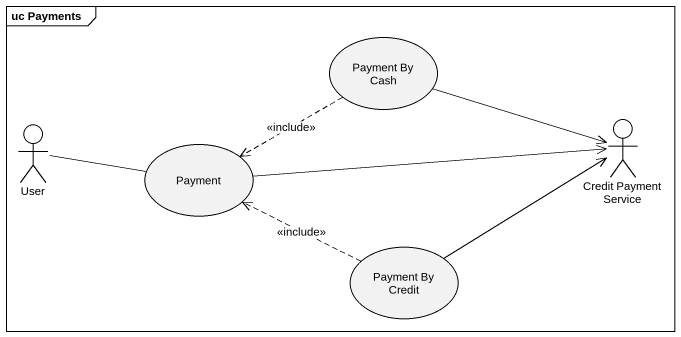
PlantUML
@startuml
mainframe uc Payments
usecase "Payment By Cash" as Payment_By_Cash
actor User
usecase Payment
actor "Credit Payment Service" as Credit_Payment_Service
usecase "Payment By Credit" as Payment_By_Credit
Payment_By_Cash .left.> Payment : <<include>>
Payment_By_Cash -right-> Credit_Payment_Service
User -right- Payment
Payment -right-> Credit_Payment_Service
Payment_By_Credit .left.> Payment : <<include>>
Payment_By_Credit -right-> Credit_Payment_Service
@enduml
